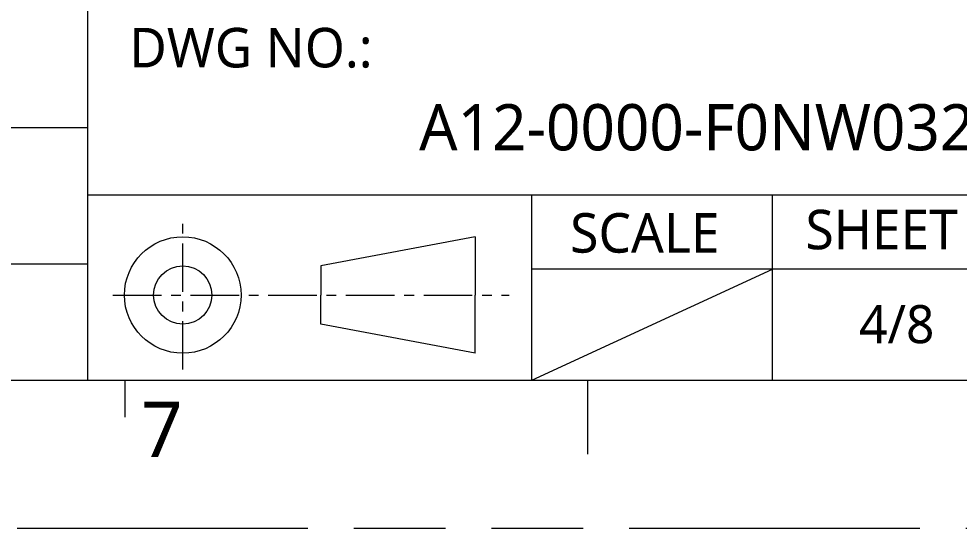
# Model space of a CAD drawing. Extents: x 0 to 248, y 0 to 175.
# Drawn here: x 200.06 to 230.78, y 0 to 16.66 of the extents above; entities that cross this region are included whole.
import ezdxf

# ---------------------------------------------------------------- set-up
doc = ezdxf.new("R2010")
doc.units = 0
doc.linetypes.add('CENTER', pattern=[50.8, 31.75, -6.35, 6.35, -6.35])
doc.linetypes.add('PHANTOM', pattern=[29.5, 9.5, -1.5, 3, -1.5, 3, -1.5, 9.5])
doc.layers.get('0').update_dxf_attribs({"lineweight": 5})
doc.layers.add('0PAPERF', color=2, linetype='PHANTOM', lineweight=5, plot=False)
doc.styles.get("Standard").update_dxf_attribs({"font": 'txt.shx'})

msp = doc.modelspace()

# ---------------------------------------------------------------- linework, layer by layer
for p, q in [((202.306, 4.838), (202.306, 24.192)), ((202.306, 13.09), (157.551, 13.09)), ((240.409, 10.886), (202.306, 10.886)), ((216.822, 4.838), (216.822, 10.886)), ((224.684, 4.838), (224.684, 10.886)), ((214.971, 9.53), (209.93, 8.578)), ((214.971, 9.53), (214.971, 7.625)), ((172.671, 8.645), (202.306, 8.645)), ((209.93, 8.578), (209.93, 7.625)), ((216.822, 4.838), (224.684, 8.467)), ((240.409, 8.467), (216.822, 8.467)), ((209.93, 6.673), (209.93, 7.625)), ((214.971, 5.72), (214.971, 7.625)), ((214.971, 5.72), (209.93, 6.673)), ((6.956, 4.838), (240.409, 4.838)), ((203.516, 4.838), (203.516, 3.629)), ((218.636, 4.838), (218.636, 2.419))]:
    msp.add_line(p, q)
at = {"linetype": 'CENTER', "ltscale": 0.05}
for p, q in [((205.412, 5.186), (205.412, 10.257)), ((203.127, 7.625), (216.081, 7.625))]:
    msp.add_line(p, q, dxfattribs=at)
for radius in [1.905, 0.953]:
    msp.add_circle((205.412, 7.625), radius)
at = {"layer": '0PAPERF'}
msp.add_line((0, 0), (248.031, 0), dxfattribs=at)

# ---------------------------------------------------------------- texts
at = {"attachment_point": 1}
for s, insert, char_height, width in [('{\\fMicrosoft JhengHei|b0|i0|c136|p0;DWG NO.:}', (203.664, 16.359), 1.29201, 10.33279), ('{\\fMicrosoft JhengHei|b0|i0|c136|p0;\\H1.244111x;SCALE} ', (218.072, 10.302), 1.0385, 6.00674), ('{\\fMicrosoft JhengHei|b0|i0|c136|p0;SHEET}', (225.762, 10.412), 1.29201, 6.57894), ('{\\fMicrosoft JhengHei|b0|i0|c136|p0;4/8}', (227.513, 7.295), 1.2462, 6.57894), ('{\\fMicrosoft JhengHei|b0|i0|c136|p0;7}', (204.055, 4.142), 1.8144, 1.10466)]:
    msp.add_mtext(s, dxfattribs=dict(at, insert=insert, char_height=char_height, width=width))
at = {"linetype": 'Continuous', "insert": (213.136, 13.866), "char_height": 1.512, "width": 18.23253, "attachment_point": 1}
msp.add_mtext('{\\fMicrosoft JhengHei|b0|i0|c136|p0;\\C0;A12-0000-\\fMicrosoft JhengHei|b0|i0|c136|p0;F0NW0321A00}', dxfattribs=at)

doc.saveas('drawing.dxf')
